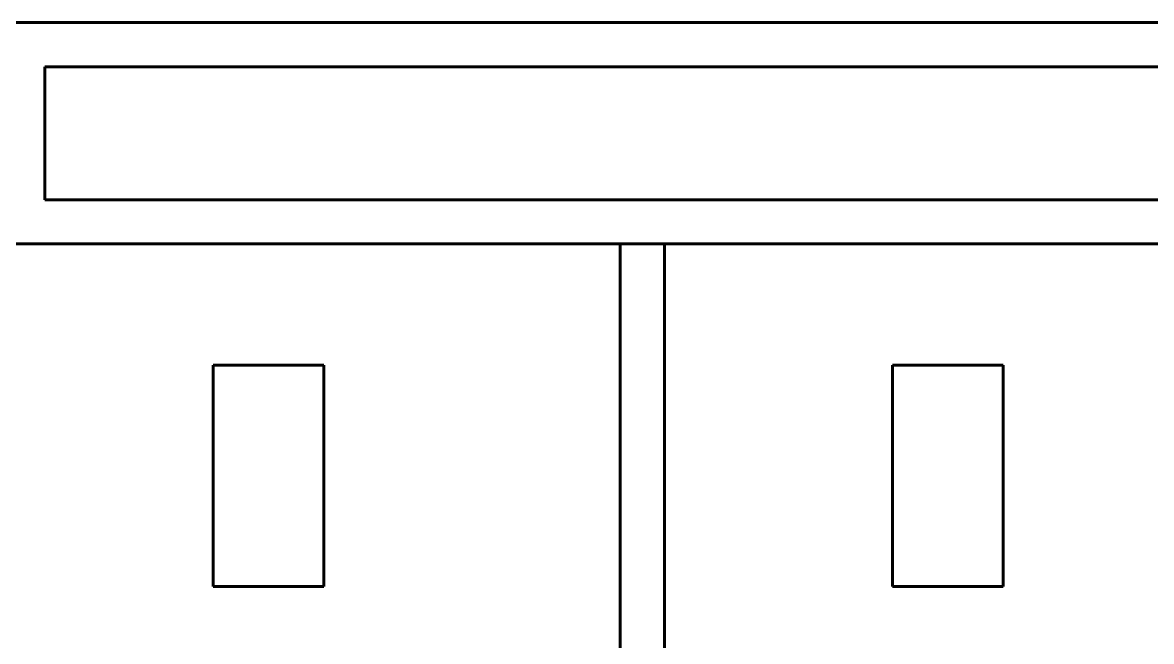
# Model space of a CAD drawing. Extents: x 0 to 297, y 0 to 292.
# Drawn here: x 234.34 to 247.09, y 80.8 to 87.79 of the extents above; entities that cross this region are included whole.
import ezdxf

# ---------------------------------------------------------------- set-up
doc = ezdxf.new("R2010")
doc.units = 0
doc.header["$MEASUREMENT"] = 0
doc.linetypes.add('K5LT_BASIC', pattern=[0])
doc.layers.add('Системный слой', color=7, linetype='Continuous')

# ---------------------------------------------------------------- blocks, each defined once
blk = doc.blocks.new('*U')
at = {"layer": 'Системный слой', "linetype": 'K5LT_BASIC', "lineweight": 60}
for p, q in [((237.742, 83.917), (236.492, 83.917)), ((236.492, 83.917), (236.492, 81.417)), ((237.742, 81.417), (237.742, 83.917)), ((245.415, 83.917), (244.165, 83.917)), ((244.165, 83.917), (244.165, 81.417)), ((245.415, 81.417), (245.415, 83.917)), ((236.492, 81.417), (237.742, 81.417)), ((244.165, 81.417), (245.415, 81.417))]:
    blk.add_line(p, q, dxfattribs=at)

msp = doc.modelspace()

# ---------------------------------------------------------------- linework, layer by layer
at = {"layer": 'Системный слой', "linetype": 'K5LT_BASIC', "lineweight": 60}
for p, q in [((234.088, 87.786), (260.087, 87.786)), ((234.588, 87.286), (234.588, 85.786)), ((259.587, 87.286), (234.588, 87.286)), ((259.587, 85.786), (234.588, 85.786)), ((273.338, 85.286), (201.588, 85.286)), ((249.088, 85.286), (225.588, 85.286)), ((241.088, 65.286), (241.088, 85.286)), ((241.588, 65.285), (241.588, 85.286))]:
    msp.add_line(p, q, dxfattribs=at)

# ---------------------------------------------------------------- block references
at = {"layer": 'Системный слой'}
msp.add_blockref('*U', (0, 0), dxfattribs=at)
msp.add_blockref('*U', (0, 0), dxfattribs=at)
msp.add_blockref('*U', (0, 0), dxfattribs=at)
msp.add_blockref('*U', (0, 0), dxfattribs=at)
msp.add_blockref('*U', (0, 0), dxfattribs=at)
msp.add_blockref('*U', (0, 0), dxfattribs=at)
msp.add_blockref('*U', (0, 0), dxfattribs=at)
msp.add_blockref('*U', (0, 0), dxfattribs=at)
msp.add_blockref('*U', (0, 0), dxfattribs=at)
msp.add_blockref('*U', (0, 0), dxfattribs=at)
msp.add_blockref('*U', (0, 0), dxfattribs=at)
msp.add_blockref('*U', (0, 0), dxfattribs=at)
msp.add_blockref('*U', (0, 0), dxfattribs=at)
msp.add_blockref('*U', (0, 0), dxfattribs=at)
msp.add_blockref('*U', (0, 0), dxfattribs=at)
msp.add_blockref('*U', (0, 0), dxfattribs=at)
msp.add_blockref('*U', (0, 0), dxfattribs=at)
msp.add_blockref('*U', (0, 0), dxfattribs=at)
msp.add_blockref('*U', (0, 0), dxfattribs=at)
msp.add_blockref('*U', (0, 0), dxfattribs=at)
msp.add_blockref('*U', (0, 0), dxfattribs=at)
msp.add_blockref('*U', (0, 0), dxfattribs=at)
msp.add_blockref('*U', (0, 0), dxfattribs=at)
msp.add_blockref('*U', (0, 0), dxfattribs=at)
msp.add_blockref('*U', (0, 0), dxfattribs=at)
msp.add_blockref('*U', (0, 0), dxfattribs=at)
msp.add_blockref('*U', (0, 0), dxfattribs=at)
msp.add_blockref('*U', (0, 0), dxfattribs=at)
msp.add_blockref('*U', (0, 0), dxfattribs=at)
msp.add_blockref('*U', (0, 0), dxfattribs=at)
msp.add_blockref('*U', (0, 0), dxfattribs=at)
msp.add_blockref('*U', (0, 0), dxfattribs=at)
msp.add_blockref('*U', (0, 0), dxfattribs=at)
msp.add_blockref('*U', (0, 0), dxfattribs=at)
msp.add_blockref('*U', (0, 0), dxfattribs=at)
msp.add_blockref('*U', (0, 0), dxfattribs=at)
msp.add_blockref('*U', (0, 0), dxfattribs=at)
msp.add_blockref('*U', (0, 0), dxfattribs=at)
msp.add_blockref('*U', (0, 0), dxfattribs=at)
msp.add_blockref('*U', (0, 0), dxfattribs=at)
msp.add_blockref('*U', (0, 0), dxfattribs=at)
msp.add_blockref('*U', (0, 0), dxfattribs=at)
msp.add_blockref('*U', (0, 0), dxfattribs=at)
msp.add_blockref('*U', (0, 0), dxfattribs=at)
msp.add_blockref('*U', (0, 0), dxfattribs=at)
msp.add_blockref('*U', (0, 0), dxfattribs=at)
msp.add_blockref('*U', (0, 0), dxfattribs=at)
msp.add_blockref('*U', (0, 0), dxfattribs=at)
msp.add_blockref('*U', (0, 0), dxfattribs=at)
msp.add_blockref('*U', (0, 0), dxfattribs=at)
msp.add_blockref('*U', (0, 0), dxfattribs=at)
msp.add_blockref('*U', (0, 0), dxfattribs=at)
msp.add_blockref('*U', (0, 0), dxfattribs=at)
msp.add_blockref('*U', (0, 0), dxfattribs=at)
msp.add_blockref('*U', (0, 0), dxfattribs=at)
msp.add_blockref('*U', (0, 0), dxfattribs=at)
msp.add_blockref('*U', (0, 0), dxfattribs=at)
msp.add_blockref('*U', (0, 0), dxfattribs=at)
msp.add_blockref('*U', (0, 0), dxfattribs=at)
msp.add_blockref('*U', (0, 0), dxfattribs=at)
msp.add_blockref('*U', (0, 0), dxfattribs=at)
msp.add_blockref('*U', (0, 0), dxfattribs=at)
msp.add_blockref('*U', (0, 0), dxfattribs=at)
msp.add_blockref('*U', (0, 0), dxfattribs=at)
msp.add_blockref('*U', (0, 0), dxfattribs=at)
msp.add_blockref('*U', (0, 0), dxfattribs=at)
msp.add_blockref('*U', (0, 0), dxfattribs=at)
msp.add_blockref('*U', (0, 0), dxfattribs=at)
msp.add_blockref('*U', (0, 0), dxfattribs=at)
msp.add_blockref('*U', (0, 0), dxfattribs=at)
msp.add_blockref('*U', (0, 0), dxfattribs=at)
msp.add_blockref('*U', (0, 0), dxfattribs=at)
msp.add_blockref('*U', (0, 0), dxfattribs=at)
msp.add_blockref('*U', (0, 0), dxfattribs=at)
msp.add_blockref('*U', (0, 0), dxfattribs=at)
msp.add_blockref('*U', (0, 0), dxfattribs=at)
msp.add_blockref('*U', (0, 0), dxfattribs=at)
msp.add_blockref('*U', (0, 0), dxfattribs=at)
msp.add_blockref('*U', (0, 0), dxfattribs=at)
msp.add_blockref('*U', (0, 0), dxfattribs=at)
msp.add_blockref('*U', (0, 0), dxfattribs=at)
msp.add_blockref('*U', (0, 0), dxfattribs=at)
msp.add_blockref('*U', (0, 0), dxfattribs=at)
msp.add_blockref('*U', (0, 0), dxfattribs=at)
msp.add_blockref('*U', (0, 0), dxfattribs=at)
msp.add_blockref('*U', (0, 0), dxfattribs=at)
msp.add_blockref('*U', (0, 0), dxfattribs=at)
msp.add_blockref('*U', (0, 0), dxfattribs=at)
msp.add_blockref('*U', (0, 0), dxfattribs=at)
msp.add_blockref('*U', (0, 0), dxfattribs=at)
msp.add_blockref('*U', (0, 0), dxfattribs=at)
msp.add_blockref('*U', (0, 0), dxfattribs=at)
msp.add_blockref('*U', (0, 0), dxfattribs=at)
msp.add_blockref('*U', (0, 0), dxfattribs=at)
msp.add_blockref('*U', (0, 0), dxfattribs=at)
msp.add_blockref('*U', (0, 0), dxfattribs=at)
msp.add_blockref('*U', (0, 0), dxfattribs=at)
msp.add_blockref('*U', (0, 0), dxfattribs=at)
msp.add_blockref('*U', (0, 0), dxfattribs=at)
msp.add_blockref('*U', (0, 0), dxfattribs=at)
msp.add_blockref('*U', (0, 0), dxfattribs=at)
msp.add_blockref('*U', (0, 0), dxfattribs=at)
msp.add_blockref('*U', (0, 0), dxfattribs=at)
msp.add_blockref('*U', (0, 0), dxfattribs=at)
msp.add_blockref('*U', (0, 0), dxfattribs=at)
msp.add_blockref('*U', (0, 0), dxfattribs=at)
msp.add_blockref('*U', (0, 0), dxfattribs=at)
msp.add_blockref('*U', (0, 0), dxfattribs=at)
msp.add_blockref('*U', (0, 0), dxfattribs=at)
msp.add_blockref('*U', (0, 0), dxfattribs=at)
msp.add_blockref('*U', (0, 0), dxfattribs=at)
msp.add_blockref('*U', (0, 0), dxfattribs=at)
msp.add_blockref('*U', (0, 0), dxfattribs=at)
msp.add_blockref('*U', (0, 0), dxfattribs=at)
msp.add_blockref('*U', (0, 0), dxfattribs=at)
msp.add_blockref('*U', (0, 0), dxfattribs=at)
msp.add_blockref('*U', (0, 0), dxfattribs=at)
msp.add_blockref('*U', (0, 0), dxfattribs=at)
msp.add_blockref('*U', (0, 0), dxfattribs=at)
msp.add_blockref('*U', (0, 0), dxfattribs=at)
msp.add_blockref('*U', (0, 0), dxfattribs=at)
msp.add_blockref('*U', (0, 0), dxfattribs=at)
msp.add_blockref('*U', (0, 0), dxfattribs=at)
msp.add_blockref('*U', (0, 0), dxfattribs=at)
msp.add_blockref('*U', (0, 0), dxfattribs=at)
msp.add_blockref('*U', (0, 0), dxfattribs=at)
msp.add_blockref('*U', (0, 0), dxfattribs=at)
msp.add_blockref('*U', (0, 0), dxfattribs=at)
msp.add_blockref('*U', (0, 0), dxfattribs=at)
msp.add_blockref('*U', (0, 0), dxfattribs=at)
msp.add_blockref('*U', (0, 0), dxfattribs=at)
msp.add_blockref('*U', (0, 0), dxfattribs=at)
msp.add_blockref('*U', (0, 0), dxfattribs=at)
msp.add_blockref('*U', (0, 0), dxfattribs=at)
msp.add_blockref('*U', (0, 0), dxfattribs=at)
msp.add_blockref('*U', (0, 0), dxfattribs=at)
msp.add_blockref('*U', (0, 0), dxfattribs=at)
msp.add_blockref('*U', (0, 0), dxfattribs=at)
msp.add_blockref('*U', (0, 0), dxfattribs=at)
msp.add_blockref('*U', (0, 0), dxfattribs=at)
msp.add_blockref('*U', (0, 0), dxfattribs=at)
msp.add_blockref('*U', (0, 0), dxfattribs=at)
msp.add_blockref('*U', (0, 0), dxfattribs=at)
msp.add_blockref('*U', (0, 0), dxfattribs=at)
msp.add_blockref('*U', (0, 0), dxfattribs=at)
msp.add_blockref('*U', (0, 0), dxfattribs=at)
msp.add_blockref('*U', (0, 0), dxfattribs=at)
msp.add_blockref('*U', (0, 0), dxfattribs=at)
msp.add_blockref('*U', (0, 0), dxfattribs=at)
msp.add_blockref('*U', (0, 0), dxfattribs=at)
msp.add_blockref('*U', (0, 0), dxfattribs=at)
msp.add_blockref('*U', (0, 0), dxfattribs=at)
msp.add_blockref('*U', (0, 0), dxfattribs=at)
msp.add_blockref('*U', (0, 0), dxfattribs=at)
msp.add_blockref('*U', (0, 0), dxfattribs=at)
msp.add_blockref('*U', (0, 0), dxfattribs=at)
msp.add_blockref('*U', (0, 0), dxfattribs=at)
msp.add_blockref('*U', (0, 0), dxfattribs=at)
msp.add_blockref('*U', (0, 0), dxfattribs=at)
msp.add_blockref('*U', (0, 0), dxfattribs=at)
msp.add_blockref('*U', (0, 0), dxfattribs=at)
msp.add_blockref('*U', (0, 0), dxfattribs=at)
msp.add_blockref('*U', (0, 0), dxfattribs=at)
msp.add_blockref('*U', (0, 0), dxfattribs=at)
msp.add_blockref('*U', (0, 0), dxfattribs=at)
msp.add_blockref('*U', (0, 0), dxfattribs=at)
msp.add_blockref('*U', (0, 0), dxfattribs=at)
msp.add_blockref('*U', (0, 0), dxfattribs=at)
msp.add_blockref('*U', (0, 0), dxfattribs=at)
msp.add_blockref('*U', (0, 0), dxfattribs=at)
msp.add_blockref('*U', (0, 0), dxfattribs=at)
msp.add_blockref('*U', (0, 0), dxfattribs=at)
msp.add_blockref('*U', (0, 0), dxfattribs=at)
msp.add_blockref('*U', (0, 0), dxfattribs=at)
msp.add_blockref('*U', (0, 0), dxfattribs=at)
msp.add_blockref('*U', (0, 0), dxfattribs=at)
msp.add_blockref('*U', (0, 0), dxfattribs=at)
msp.add_blockref('*U', (0, 0), dxfattribs=at)
msp.add_blockref('*U', (0, 0), dxfattribs=at)
msp.add_blockref('*U', (0, 0), dxfattribs=at)
msp.add_blockref('*U', (0, 0), dxfattribs=at)
msp.add_blockref('*U', (0, 0), dxfattribs=at)
msp.add_blockref('*U', (0, 0), dxfattribs=at)
msp.add_blockref('*U', (0, 0), dxfattribs=at)
msp.add_blockref('*U', (0, 0), dxfattribs=at)
msp.add_blockref('*U', (0, 0), dxfattribs=at)
msp.add_blockref('*U', (0, 0), dxfattribs=at)
msp.add_blockref('*U', (0, 0), dxfattribs=at)
msp.add_blockref('*U', (0, 0), dxfattribs=at)
msp.add_blockref('*U', (0, 0), dxfattribs=at)
msp.add_blockref('*U', (0, 0), dxfattribs=at)
msp.add_blockref('*U', (0, 0), dxfattribs=at)
msp.add_blockref('*U', (0, 0), dxfattribs=at)
msp.add_blockref('*U', (0, 0), dxfattribs=at)
msp.add_blockref('*U', (0, 0), dxfattribs=at)
msp.add_blockref('*U', (0, 0), dxfattribs=at)
msp.add_blockref('*U', (0, 0), dxfattribs=at)
msp.add_blockref('*U', (0, 0), dxfattribs=at)
msp.add_blockref('*U', (0, 0), dxfattribs=at)
msp.add_blockref('*U', (0, 0), dxfattribs=at)
msp.add_blockref('*U', (0, 0), dxfattribs=at)
msp.add_blockref('*U', (0, 0), dxfattribs=at)
msp.add_blockref('*U', (0, 0), dxfattribs=at)
msp.add_blockref('*U', (0, 0), dxfattribs=at)
msp.add_blockref('*U', (0, 0), dxfattribs=at)
msp.add_blockref('*U', (0, 0), dxfattribs=at)
msp.add_blockref('*U', (0, 0), dxfattribs=at)
msp.add_blockref('*U', (0, 0), dxfattribs=at)
msp.add_blockref('*U', (0, 0), dxfattribs=at)
msp.add_blockref('*U', (0, 0), dxfattribs=at)
msp.add_blockref('*U', (0, 0), dxfattribs=at)
msp.add_blockref('*U', (0, 0), dxfattribs=at)
msp.add_blockref('*U', (0, 0), dxfattribs=at)
msp.add_blockref('*U', (0, 0), dxfattribs=at)
msp.add_blockref('*U', (0, 0), dxfattribs=at)
msp.add_blockref('*U', (0, 0), dxfattribs=at)
msp.add_blockref('*U', (0, 0), dxfattribs=at)
msp.add_blockref('*U', (0, 0), dxfattribs=at)
msp.add_blockref('*U', (0, 0), dxfattribs=at)
msp.add_blockref('*U', (0, 0), dxfattribs=at)
msp.add_blockref('*U', (0, 0), dxfattribs=at)
msp.add_blockref('*U', (0, 0), dxfattribs=at)
msp.add_blockref('*U', (0, 0), dxfattribs=at)
msp.add_blockref('*U', (0, 0), dxfattribs=at)
msp.add_blockref('*U', (0, 0), dxfattribs=at)
msp.add_blockref('*U', (0, 0), dxfattribs=at)
msp.add_blockref('*U', (0, 0), dxfattribs=at)
msp.add_blockref('*U', (0, 0), dxfattribs=at)
msp.add_blockref('*U', (0, 0), dxfattribs=at)
msp.add_blockref('*U', (0, 0), dxfattribs=at)
msp.add_blockref('*U', (0, 0), dxfattribs=at)
msp.add_blockref('*U', (0, 0), dxfattribs=at)
msp.add_blockref('*U', (0, 0), dxfattribs=at)
msp.add_blockref('*U', (0, 0), dxfattribs=at)
msp.add_blockref('*U', (0, 0), dxfattribs=at)
msp.add_blockref('*U', (0, 0), dxfattribs=at)
msp.add_blockref('*U', (0, 0), dxfattribs=at)
msp.add_blockref('*U', (0, 0), dxfattribs=at)
msp.add_blockref('*U', (0, 0), dxfattribs=at)
msp.add_blockref('*U', (0, 0), dxfattribs=at)
msp.add_blockref('*U', (0, 0), dxfattribs=at)
msp.add_blockref('*U', (0, 0), dxfattribs=at)
msp.add_blockref('*U', (0, 0), dxfattribs=at)
msp.add_blockref('*U', (0, 0), dxfattribs=at)
msp.add_blockref('*U', (0, 0), dxfattribs=at)
msp.add_blockref('*U', (0, 0), dxfattribs=at)
msp.add_blockref('*U', (0, 0), dxfattribs=at)
msp.add_blockref('*U', (0, 0), dxfattribs=at)
msp.add_blockref('*U', (0, 0), dxfattribs=at)
msp.add_blockref('*U', (0, 0), dxfattribs=at)
msp.add_blockref('*U', (0, 0), dxfattribs=at)
msp.add_blockref('*U', (0, 0), dxfattribs=at)
msp.add_blockref('*U', (0, 0), dxfattribs=at)
msp.add_blockref('*U', (0, 0), dxfattribs=at)
msp.add_blockref('*U', (0, 0), dxfattribs=at)
msp.add_blockref('*U', (0, 0), dxfattribs=at)
msp.add_blockref('*U', (0, 0), dxfattribs=at)
msp.add_blockref('*U', (0, 0), dxfattribs=at)
msp.add_blockref('*U', (0, 0), dxfattribs=at)
msp.add_blockref('*U', (0, 0), dxfattribs=at)
msp.add_blockref('*U', (0, 0), dxfattribs=at)
msp.add_blockref('*U', (0, 0), dxfattribs=at)
msp.add_blockref('*U', (0, 0), dxfattribs=at)
msp.add_blockref('*U', (0, 0), dxfattribs=at)
msp.add_blockref('*U', (0, 0), dxfattribs=at)
msp.add_blockref('*U', (0, 0), dxfattribs=at)
msp.add_blockref('*U', (0, 0), dxfattribs=at)
msp.add_blockref('*U', (0, 0), dxfattribs=at)
msp.add_blockref('*U', (0, 0), dxfattribs=at)
msp.add_blockref('*U', (0, 0), dxfattribs=at)
msp.add_blockref('*U', (0, 0), dxfattribs=at)
msp.add_blockref('*U', (0, 0), dxfattribs=at)
msp.add_blockref('*U', (0, 0), dxfattribs=at)
msp.add_blockref('*U', (0, 0), dxfattribs=at)
msp.add_blockref('*U', (0, 0), dxfattribs=at)
msp.add_blockref('*U', (0, 0), dxfattribs=at)
msp.add_blockref('*U', (0, 0), dxfattribs=at)
msp.add_blockref('*U', (0, 0), dxfattribs=at)
msp.add_blockref('*U', (0, 0), dxfattribs=at)
msp.add_blockref('*U', (0, 0), dxfattribs=at)
msp.add_blockref('*U', (0, 0), dxfattribs=at)
msp.add_blockref('*U', (0, 0), dxfattribs=at)
msp.add_blockref('*U', (0, 0), dxfattribs=at)
msp.add_blockref('*U', (0, 0), dxfattribs=at)
msp.add_blockref('*U', (0, 0), dxfattribs=at)
msp.add_blockref('*U', (0, 0), dxfattribs=at)
msp.add_blockref('*U', (0, 0), dxfattribs=at)
msp.add_blockref('*U', (0, 0), dxfattribs=at)
msp.add_blockref('*U', (0, 0), dxfattribs=at)
msp.add_blockref('*U', (0, 0), dxfattribs=at)
msp.add_blockref('*U', (0, 0), dxfattribs=at)
msp.add_blockref('*U', (0, 0), dxfattribs=at)
msp.add_blockref('*U', (0, 0), dxfattribs=at)
msp.add_blockref('*U', (0, 0), dxfattribs=at)
msp.add_blockref('*U', (0, 0), dxfattribs=at)
msp.add_blockref('*U', (0, 0), dxfattribs=at)
msp.add_blockref('*U', (0, 0), dxfattribs=at)
msp.add_blockref('*U', (0, 0), dxfattribs=at)
msp.add_blockref('*U', (0, 0), dxfattribs=at)
msp.add_blockref('*U', (0, 0), dxfattribs=at)
msp.add_blockref('*U', (0, 0), dxfattribs=at)
msp.add_blockref('*U', (0, 0), dxfattribs=at)
msp.add_blockref('*U', (0, 0), dxfattribs=at)
msp.add_blockref('*U', (0, 0), dxfattribs=at)
msp.add_blockref('*U', (0, 0), dxfattribs=at)
msp.add_blockref('*U', (0, 0), dxfattribs=at)
msp.add_blockref('*U', (0, 0), dxfattribs=at)
msp.add_blockref('*U', (0, 0), dxfattribs=at)
msp.add_blockref('*U', (0, 0), dxfattribs=at)
msp.add_blockref('*U', (0, 0), dxfattribs=at)
msp.add_blockref('*U', (0, 0), dxfattribs=at)
msp.add_blockref('*U', (0, 0), dxfattribs=at)
msp.add_blockref('*U', (0, 0), dxfattribs=at)
msp.add_blockref('*U', (0, 0), dxfattribs=at)
msp.add_blockref('*U', (0, 0), dxfattribs=at)
msp.add_blockref('*U', (0, 0), dxfattribs=at)
msp.add_blockref('*U', (0, 0), dxfattribs=at)
msp.add_blockref('*U', (0, 0), dxfattribs=at)
msp.add_blockref('*U', (0, 0), dxfattribs=at)
msp.add_blockref('*U', (0, 0), dxfattribs=at)
msp.add_blockref('*U', (0, 0), dxfattribs=at)
msp.add_blockref('*U', (0, 0), dxfattribs=at)
msp.add_blockref('*U', (0, 0), dxfattribs=at)
msp.add_blockref('*U', (0, 0), dxfattribs=at)
msp.add_blockref('*U', (0, 0), dxfattribs=at)
msp.add_blockref('*U', (0, 0), dxfattribs=at)
msp.add_blockref('*U', (0, 0), dxfattribs=at)
msp.add_blockref('*U', (0, 0), dxfattribs=at)
msp.add_blockref('*U', (0, 0), dxfattribs=at)
msp.add_blockref('*U', (0, 0), dxfattribs=at)
msp.add_blockref('*U', (0, 0), dxfattribs=at)
msp.add_blockref('*U', (0, 0), dxfattribs=at)
msp.add_blockref('*U', (0, 0), dxfattribs=at)
msp.add_blockref('*U', (0, 0), dxfattribs=at)
msp.add_blockref('*U', (0, 0), dxfattribs=at)
msp.add_blockref('*U', (0, 0), dxfattribs=at)
msp.add_blockref('*U', (0, 0), dxfattribs=at)
msp.add_blockref('*U', (0, 0), dxfattribs=at)
msp.add_blockref('*U', (0, 0), dxfattribs=at)
msp.add_blockref('*U', (0, 0), dxfattribs=at)
msp.add_blockref('*U', (0, 0), dxfattribs=at)
msp.add_blockref('*U', (0, 0), dxfattribs=at)
msp.add_blockref('*U', (0, 0), dxfattribs=at)
msp.add_blockref('*U', (0, 0), dxfattribs=at)
msp.add_blockref('*U', (0, 0), dxfattribs=at)
msp.add_blockref('*U', (0, 0), dxfattribs=at)
msp.add_blockref('*U', (0, 0), dxfattribs=at)
msp.add_blockref('*U', (0, 0), dxfattribs=at)
msp.add_blockref('*U', (0, 0), dxfattribs=at)
msp.add_blockref('*U', (0, 0), dxfattribs=at)
msp.add_blockref('*U', (0, 0), dxfattribs=at)
msp.add_blockref('*U', (0, 0), dxfattribs=at)
msp.add_blockref('*U', (0, 0), dxfattribs=at)
msp.add_blockref('*U', (0, 0), dxfattribs=at)
msp.add_blockref('*U', (0, 0), dxfattribs=at)
msp.add_blockref('*U', (0, 0), dxfattribs=at)
msp.add_blockref('*U', (0, 0), dxfattribs=at)
msp.add_blockref('*U', (0, 0), dxfattribs=at)
msp.add_blockref('*U', (0, 0), dxfattribs=at)
msp.add_blockref('*U', (0, 0), dxfattribs=at)
msp.add_blockref('*U', (0, 0), dxfattribs=at)
msp.add_blockref('*U', (0, 0), dxfattribs=at)
msp.add_blockref('*U', (0, 0), dxfattribs=at)
msp.add_blockref('*U', (0, 0), dxfattribs=at)
msp.add_blockref('*U', (0, 0), dxfattribs=at)
msp.add_blockref('*U', (0, 0), dxfattribs=at)
msp.add_blockref('*U', (0, 0), dxfattribs=at)
msp.add_blockref('*U', (0, 0), dxfattribs=at)
msp.add_blockref('*U', (0, 0), dxfattribs=at)
msp.add_blockref('*U', (0, 0), dxfattribs=at)
msp.add_blockref('*U', (0, 0), dxfattribs=at)
msp.add_blockref('*U', (0, 0), dxfattribs=at)
msp.add_blockref('*U', (0, 0), dxfattribs=at)
msp.add_blockref('*U', (0, 0), dxfattribs=at)
msp.add_blockref('*U', (0, 0), dxfattribs=at)
msp.add_blockref('*U', (0, 0), dxfattribs=at)
msp.add_blockref('*U', (0, 0), dxfattribs=at)
msp.add_blockref('*U', (0, 0), dxfattribs=at)
msp.add_blockref('*U', (0, 0), dxfattribs=at)
msp.add_blockref('*U', (0, 0), dxfattribs=at)
msp.add_blockref('*U', (0, 0), dxfattribs=at)
msp.add_blockref('*U', (0, 0), dxfattribs=at)
msp.add_blockref('*U', (0, 0), dxfattribs=at)
msp.add_blockref('*U', (0, 0), dxfattribs=at)
msp.add_blockref('*U', (0, 0), dxfattribs=at)
msp.add_blockref('*U', (0, 0), dxfattribs=at)
msp.add_blockref('*U', (0, 0), dxfattribs=at)
msp.add_blockref('*U', (0, 0), dxfattribs=at)
msp.add_blockref('*U', (0, 0), dxfattribs=at)
msp.add_blockref('*U', (0, 0), dxfattribs=at)
msp.add_blockref('*U', (0, 0), dxfattribs=at)
msp.add_blockref('*U', (0, 0), dxfattribs=at)
msp.add_blockref('*U', (0, 0), dxfattribs=at)
msp.add_blockref('*U', (0, 0), dxfattribs=at)
msp.add_blockref('*U', (0, 0), dxfattribs=at)
msp.add_blockref('*U', (0, 0), dxfattribs=at)
msp.add_blockref('*U', (0, 0), dxfattribs=at)
msp.add_blockref('*U', (0, 0), dxfattribs=at)
msp.add_blockref('*U', (0, 0), dxfattribs=at)
msp.add_blockref('*U', (0, 0), dxfattribs=at)
msp.add_blockref('*U', (0, 0), dxfattribs=at)
msp.add_blockref('*U', (0, 0), dxfattribs=at)
msp.add_blockref('*U', (0, 0), dxfattribs=at)
msp.add_blockref('*U', (0, 0), dxfattribs=at)
msp.add_blockref('*U', (0, 0), dxfattribs=at)
msp.add_blockref('*U', (0, 0), dxfattribs=at)
msp.add_blockref('*U', (0, 0), dxfattribs=at)
msp.add_blockref('*U', (0, 0), dxfattribs=at)
msp.add_blockref('*U', (0, 0), dxfattribs=at)
msp.add_blockref('*U', (0, 0), dxfattribs=at)
msp.add_blockref('*U', (0, 0), dxfattribs=at)
msp.add_blockref('*U', (0, 0), dxfattribs=at)
msp.add_blockref('*U', (0, 0), dxfattribs=at)
msp.add_blockref('*U', (0, 0), dxfattribs=at)
msp.add_blockref('*U', (0, 0), dxfattribs=at)
msp.add_blockref('*U', (0, 0), dxfattribs=at)
msp.add_blockref('*U', (0, 0), dxfattribs=at)
msp.add_blockref('*U', (0, 0), dxfattribs=at)
msp.add_blockref('*U', (0, 0), dxfattribs=at)
msp.add_blockref('*U', (0, 0), dxfattribs=at)
msp.add_blockref('*U', (0, 0), dxfattribs=at)

doc.saveas('drawing.dxf')
